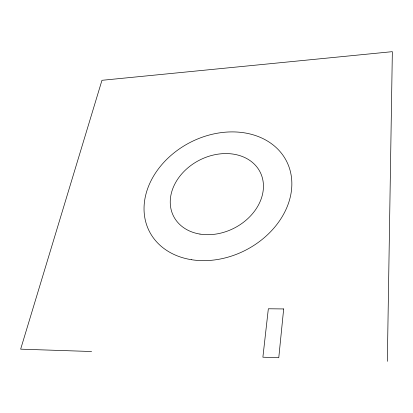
<?xml version="1.0" encoding="UTF-8"?>
<svg xmlns="http://www.w3.org/2000/svg" width="413" height="413" viewBox="0 0 413 413"><rect width="100%" height="100%" fill="white"/><g stroke="black" fill="none" stroke-linecap="round" stroke-linejoin="round"><path stroke-width="0.62" d="M387.342 361.339L392.35 51.661L101.965 80.303L20.65 349.161L91.603 351.515M283.669 308.945L278.77 357.73L262.885 357.204L268.342 308.769L283.669 308.945M199.985 234.088A48.595 38.172 -27.2 0 0 262.9 180.249A48.595 38.172 -27.2 0 0 187.636 168.065A48.595 38.172 -27.2 0 0 199.985 234.088M191.286 259.679A77.045 60.592 -27.2 0 0 290.974 174.25A77.045 60.592 -27.2 0 0 171.576 154.906A77.045 60.592 -27.2 0 0 191.286 259.679"/></g></svg>
